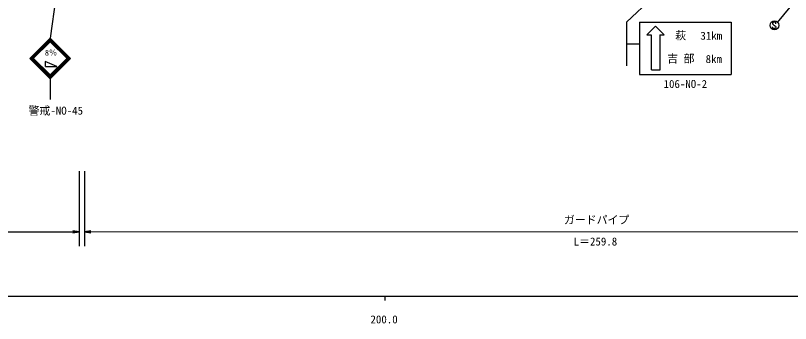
# Model space of a CAD drawing. Units: millimetres, scale not verified. Extents: x 40000 to 680000, y 20000 to 380000.
# Drawn here: x 183396 to 360966, y 198715 to 269346 of the extents above; entities that cross this region are included whole.
import ezdxf
from ezdxf.enums import TextEntityAlignment as Align

# ---------------------------------------------------------------- set-up
doc = ezdxf.new("R2010")
doc.units = ezdxf.units.MM
doc.header["$LTSCALE"] = 1000
doc.linetypes.add('CHAIN', pattern=[18.5, 12, -1.5, 3.5, -1.5])
for name, color, linetype, lineweight in [('M-BGD', 7, 'Continuous', 25), ('M-BMK', 2, 'CHAIN', 13), ('M-STR-STR3', 7, 'Continuous', 25), ('M-STR-STRC', 7, 'Continuous', 25), ('M-TTL-BAND', 7, 'Continuous', 25)]:
    doc.layers.add(name, color=color, linetype=linetype, lineweight=lineweight)
doc.styles.add('ＭＳ ゴシック', font='')
doc.styles.get('ＭＳ ゴシック').set_extended_font_data('MS Gothic')

# ---------------------------------------------------------------- blocks, each defined once
blk = doc.blocks.new('open_arrow')
at = {"color": 0, "linetype": 'Continuous', "lineweight": -2}
blk.add_lwpolyline([(7.5, 1.25), (0, 0), (7.5, -1.25)], dxfattribs=at)

msp = doc.modelspace()

# ---------------------------------------------------------------- linework, layer by layer
at = {"layer": 'M-BGD'}
for points, knots in [([(406602, 247097), (406108, 246623), (405614, 246148), (405169, 245617), (404712, 245071), (404307, 244465), (403727, 244067), (403477, 243895), (403196, 243762), (402903, 243680), (402212, 243486), (401458, 243575), (400757, 243768), (399694, 244062), (398751, 244595), (397784, 245089), (396867, 245557), (395928, 245991), (395063, 246541), (394209, 247084), (393428, 247740), (392652, 248399), (390423, 250289), (388229, 252200), (386129, 254209), (380072, 260004), (374792, 266618), (369122, 272799), (365797, 276423), (362337, 279899), (359259, 283802), (356895, 286799), (354757, 290047), (351811, 292358), (350253, 293581), (348469, 294541), (346758, 295593), (345265, 296511), (343828, 297500), (342314, 298364), (341000, 299115), (339629, 299773), (338218, 300341), (336933, 300859), (335614, 301302), (334401, 301957), (333985, 302182), (333582, 302431), (333178, 302680)], [0, 0, 0, 0, 1, 1, 1, 2, 2, 2, 3, 3, 3, 4, 4, 4, 5, 5, 5, 6, 6, 6, 7, 7, 7, 8, 8, 8, 9, 9, 9, 10, 10, 10, 11, 11, 11, 12, 12, 12, 13, 13, 13, 14, 14, 14, 15, 15, 15, 16, 16, 16, 16]), ([(403642, 244197), (402765, 244874), (401887, 245552), (401020, 246243), (400221, 246880), (399430, 247529), (398636, 248174), (397016, 249490), (395384, 250792), (393763, 252106), (392507, 253123), (391258, 254148), (389980, 255141), (389389, 255601), (388791, 256054), (388228, 256543), (386937, 257664), (385822, 258977), (384671, 260250), (382940, 262163), (381129, 263987), (379339, 265837), (378056, 267164), (376784, 268504), (375639, 269954), (374655, 271200), (373764, 272526), (372702, 273693), (371465, 275053), (369996, 276198), (368605, 277417), (367335, 278529), (366129, 279703), (364957, 280911), (363804, 282100), (362685, 283322), (361582, 284560), (360579, 285685), (359590, 286824), (358547, 287912), (357243, 289272), (355855, 290555), (354591, 291950), (353493, 293162), (352490, 294459), (351418, 295698), (350798, 296415), (350155, 297113), (349479, 297775), (348559, 298677), (347578, 299515), (346596, 300352)], [0, 0, 0, 0, 1, 1, 1, 2, 2, 2, 3, 3, 3, 4, 4, 4, 5, 5, 5, 6, 6, 6, 7, 7, 7, 8, 8, 8, 9, 9, 9, 10, 10, 10, 11, 11, 11, 12, 12, 12, 13, 13, 13, 14, 14, 14, 15, 15, 15, 16, 16, 16, 17, 17, 17, 17])]:
    msp.add_open_spline(points, degree=3, knots=knots, dxfattribs=at)
at = {"layer": 'M-BMK'}
msp.add_open_spline([(355482, 304452), (355819, 304193), (356157, 303933), (356491, 303669), (356845, 303389), (357197, 303104), (357549, 302820), (357901, 302536), (358253, 302253), (358605, 301969), (358767, 301838), (358929, 301706), (359092, 301575), (359254, 301443), (359416, 301312), (359578, 301180), (359740, 301049), (359902, 300917), (360064, 300786), (361158, 299897), (362247, 299003), (363322, 298092), (365171, 296527), (366979, 294913), (368764, 293276), (371761, 290529), (374696, 287716), (377703, 284983), (380195, 282718), (382737, 280507), (385281, 278299), (388818, 275230), (392360, 272167), (395971, 269186), (399321, 266419), (402731, 263723), (406228, 261142), (409075, 259042), (411980, 257018), (414971, 255134), (419152, 252499), (423500, 250137), (427848, 247774)], degree=3, knots=[0, 0, 0, 0, 1, 1, 1, 2, 2, 2, 3, 3, 3, 4, 4, 4, 5, 5, 5, 6, 6, 6, 7, 7, 7, 8, 8, 8, 9, 9, 9, 10, 10, 10, 11, 11, 11, 12, 12, 12, 13, 13, 13, 14, 14, 14, 14], dxfattribs=at)
at = {"layer": 'M-STR-STR3'}
for p, q in [((197978, 233639), (197987, 216445)), ((199201, 233639), (199209, 216445)), ((69508, 219672), (197985, 219739)), ((199208, 219739), (424792, 219857))]:
    msp.add_line(p, q, dxfattribs=at)
at = {"layer": 'M-STR-STRC'}
for p, q in [((323387, 267812), (355854, 298470)), ((195205, 292841), (191345, 264175)), ((358023, 267747), (371946, 284718)), ((323387, 267812), (323392, 257812)), ((326387, 267813), (347387, 267824)), ((326387, 267813), (326393, 255813)), ((328032, 264901), (330031, 266902)), ((332032, 264903), (330031, 266902)), ((347387, 267824), (347393, 255824)), ((356988, 267785), (356864, 267600)), ((356864, 267600), (356867, 267468)), ((356867, 266621), (356864, 266742)), ((356867, 267468), (356930, 267339)), ((356907, 266518), (356867, 266621)), ((356991, 266407), (356907, 266518)), ((356930, 267339), (357185, 267158)), ((357180, 267850), (356988, 267785)), ((357178, 266347), (356991, 266407)), ((357301, 267848), (357180, 267850)), ((357185, 267158), (357315, 267026)), ((357551, 267730), (357301, 267848)), ((357412, 266376), (357312, 266347)), ((357315, 267026), (357494, 266911)), ((357554, 266468), (357412, 266376)), ((357494, 266911), (357620, 266710)), ((357614, 267598), (357551, 267730)), ((357615, 266600), (357554, 266468)), ((357614, 267469), (357614, 267598)), ((357620, 266710), (357615, 266600)), ((328032, 264901), (329032, 264902)), ((329032, 264902), (329035, 259902)), ((331032, 264903), (332032, 264903)), ((331032, 264903), (331035, 259903)), ((357312, 266347), (357178, 266347)), ((186681, 259506), (191345, 264175)), ((186822, 259506), (191345, 264033)), ((186963, 259506), (191345, 263892)), ((187105, 259506), (191345, 263751)), ((187176, 259435), (191416, 263680)), ((187246, 259364), (191487, 263609)), ((187317, 259294), (191558, 263539)), ((191133, 263538), (195378, 259298)), ((191204, 263609), (195449, 259369)), ((191275, 263680), (195519, 259439)), ((191345, 264175), (196014, 259510)), ((191345, 264033), (195873, 259510)), ((191345, 263892), (195732, 259510)), ((191345, 263751), (195590, 259510)), ((323390, 262812), (326390, 262813)), ((323390, 262812), (326390, 262813)), ((186681, 259506), (191350, 254841)), ((186822, 259506), (191350, 254982)), ((186963, 259506), (191350, 255124)), ((187105, 259506), (191350, 255265)), ((187176, 259576), (191420, 255336)), ((187246, 259647), (191491, 255407)), ((187317, 259718), (191562, 255478)), ((191137, 255477), (195378, 259722)), ((191208, 255407), (195449, 259651)), ((191279, 255336), (195519, 259581)), ((191350, 254841), (196014, 259510)), ((191350, 254982), (195873, 259510)), ((191350, 255124), (195732, 259510)), ((191350, 255265), (195590, 259510)), ((329035, 259902), (329037, 256902)), ((331035, 259903), (331037, 256903)), ((190228, 258757), (190225, 257665)), ((192832, 257659), (190228, 258773)), ((190279, 257665), (192832, 257659)), ((326393, 255813), (347393, 255824)), ((329105, 256902), (331123, 256903)), ((191350, 254841), (191352, 250045))]:
    msp.add_line(p, q, dxfattribs=at)
msp.add_circle((357271, 267088), 1000, dxfattribs=at)
at = {"layer": 'M-TTL-BAND'}
for p, q in [((40000, 205000), (579000, 205000)), ((268000, 205000), (268000, 204000))]:
    msp.add_line(p, q, dxfattribs=at)

# ---------------------------------------------------------------- block references
at = {"layer": 'M-STR-STR3', "xscale": 193, "yscale": 193, "rotation": 180}
msp.add_blockref('open_arrow', (197985, 219739), dxfattribs=at)
at = {"layer": 'M-STR-STR3', "xscale": 193, "yscale": 193}
msp.add_blockref('open_arrow', (199208, 219739), dxfattribs=at)

# ---------------------------------------------------------------- texts
at = {"layer": 'M-STR-STR3', "style": 'ＭＳ ゴシック'}
for s, p in [('ガードパイプ', (309034, 223391)), ('L＝259.8', (311278, 218434))]:
    msp.add_text(s, height=1833, rotation=0.03, dxfattribs=at).set_placement(p, align=Align.TOP_LEFT)
at = {"layer": 'M-STR-STRC', "style": 'ＭＳ ゴシック'}
for s, height, p in [('萩', 1833, (334559, 263288)), ('31km', 1833, (340324, 263236)), ('8％', 1320, (190126, 259764)), ('吉 部', 1833, (332708, 258001)), ('\u30008km', 1833, (339016, 257895)), ('106-NO-2', 1833, (331883, 252174)), ('警戒-NO-45', 1833, (186386, 246048))]:
    msp.add_text(s, height=height, rotation=0.03, dxfattribs=at).set_placement(p, align=Align.BOTTOM_LEFT)
at = {"layer": 'M-TTL-BAND', "style": 'ＭＳ ゴシック'}
msp.add_text('200.0', height=1833, dxfattribs=at).set_placement((267844, 198195), align=Align.BOTTOM_CENTER)

doc.saveas('drawing.dxf')
